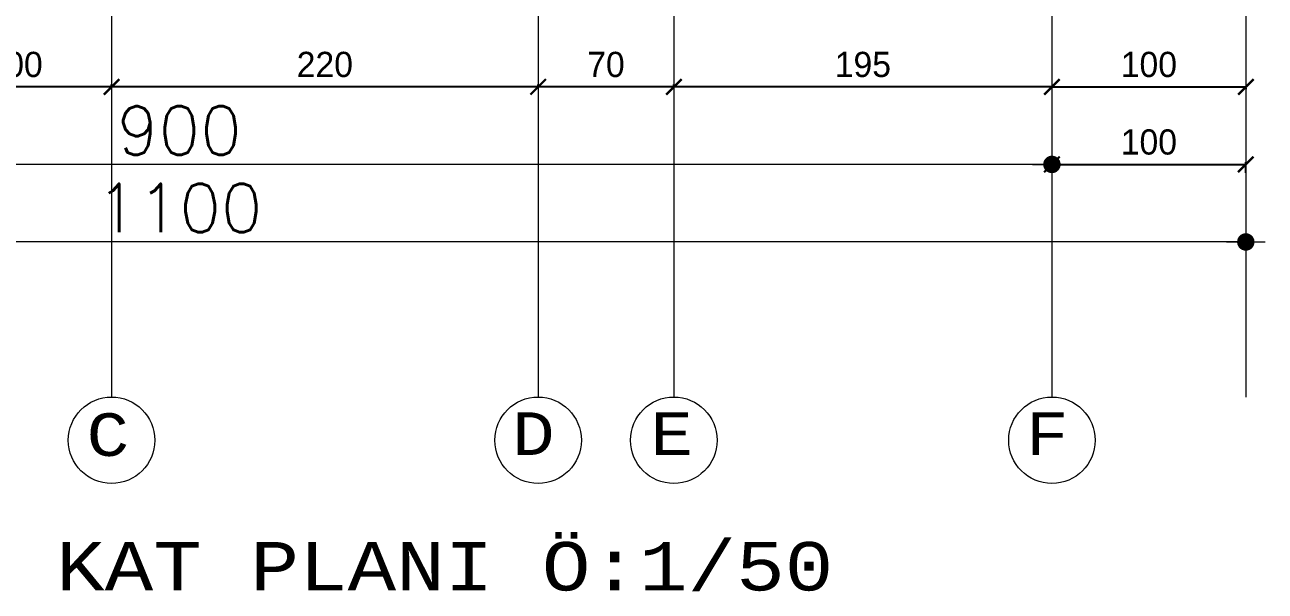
# Model space of a CAD drawing. Header units: millimetres. Extents: x 35860 to 71103, y -11298 to -8385.
# Drawn here: x 51463 to 52102, y -11261 to -10969 of the extents above; entities that cross this region are included whole.
import ezdxf

# ---------------------------------------------------------------- set-up
doc = ezdxf.new("R2010")
doc.units = ezdxf.units.MM
doc.header["$MEASUREMENT"] = 0
doc.layers.get('0').update_dxf_attribs({"lineweight": 15})
doc.layers.get('Defpoints').update_dxf_attribs({"lineweight": 20})
doc.layers.add('03_Yazı', color=1, linetype='Continuous', lineweight=30)
doc.layers.add('Aks&Tefriş', color=5, linetype='Continuous', lineweight=20)
doc.styles.add('0', font='txt.shx')
doc.styles.add('C', font='')
doc.styles.get('C').set_extended_font_data('Courier New Tur')
doc.dimstyles.new('5', dxfattribs={"dimtxt": 25, "dimasz": 1, "dimexe": 0, "dimexo": 0, "dimgap": 5, "dimtad": 1, "dimdec": 0, "dimlfac": -1, "dimzin": 12, "dimdsep": 46, "dimtxsty": '0', "dimblk": 'DOT', "dimcen": 2.5, "dimse1": 1, "dimse2": 1, "dimclrd": 256, "dimclrt": 1, "dimadec": 8, "dimazin": 0, "dimtfac": 1, "dimtdec": 0, "dimtmove": 0, "dimatfit": 0, "dimldrblk": 'DOT', "dimfxl": 1, "dimtolj": 1, "dimtzin": 0, "dimlwd": -1, "dimarcsym": 0})
doc.dimstyles.new('STANDART', dxfattribs={"dimtxt": 13, "dimasz": 8, "dimexe": 1.25, "dimexo": 0.625, "dimgap": 5, "dimtad": 1, "dimdec": 0, "dimrnd": 5, "dimzin": 1, "dimdsep": 46, "dimtxsty": 'Standard', "dimblk1": 'ARCHTICK', "dimblk2": 'ARCHTICK', "dimsah": 1, "dimcen": 2.5, "dimclrd": 256, "dimclre": 256, "dimclrt": 1, "dimadec": 0, "dimazin": 0, "dimtfac": 1, "dimtdec": 0, "dimtofl": 0, "dimtmove": 1, "dimatfit": 0, "dimldrblk": 'ARCHTICK', "dimfxl": 1, "dimtolj": 1, "dimtzin": 0, "dimarcsym": 0})

# ---------------------------------------------------------------- blocks, each defined once
blk = doc.blocks.new('DOT')
at = {"color": 0}
blk.add_line((-10, 0), (10, 0), dxfattribs=at)
at = {"color": 0, "const_width": 4.5}
blk.add_lwpolyline([(-2.25, 0, 1), (2.25, 0, 1)], format="xyb", close=True, dxfattribs=at)
blk = doc.blocks.new('*D298')
at = {"layer": 'Aks&Tefriş', "transparency": 16777216}
blk.add_line((51991.34, -11040.64), (51093.34, -11040.64), dxfattribs=at)
at = {"layer": 'Defpoints', "color": 0, "transparency": 16777216}
for p in [(51092.34, -11040.64), (51092.34, -11040.64), (51992.34, -11040.64)]:
    blk.add_point(p, dxfattribs=at)
at = {"layer": 'Aks&Tefriş', "transparency": 16777216, "rotation": 180}
blk.add_blockref('DOT', (51092.34, -11040.64), dxfattribs=at)
at = {"layer": 'Aks&Tefriş', "transparency": 16777216}
blk.add_blockref('DOT', (51992.34, -11040.64), dxfattribs=at)
at = {"layer": 'Aks&Tefriş', "color": 1, "transparency": 16777216, "insert": (51542.34, -11023.14), "char_height": 25, "attachment_point": 5, "style": '0'}
blk.add_mtext('\\A1;900', dxfattribs=at)
blk = doc.blocks.new('_ARCHTICK')
at = {"color": 0, "linetype": 'ByBlock', "const_width": 0.15}
blk.add_lwpolyline([(-0.5, -0.5), (0.5, 0.5)], dxfattribs=at)
blk = doc.blocks.new('*D299')
at = {"layer": 'Aks&Tefriş', "lineweight": -2, "transparency": 16777216}
for p, q in [((51797.34, -11000.01), (51797.34, -10999.39)), ((51992.34, -11000.64), (51797.34, -11000.64))]:
    blk.add_line(p, q, dxfattribs=at)
at = {"layer": 'Defpoints', "color": 0, "transparency": 16777216}
for p in [(51797.34, -11000.64), (51797.34, -11000.64), (51992.34, -11000.64)]:
    blk.add_point(p, dxfattribs=at)
at = {"layer": 'Aks&Tefriş', "lineweight": -2, "transparency": 16777216, "xscale": 8, "yscale": 8, "zscale": 8, "rotation": 180}
blk.add_blockref('_ARCHTICK', (51797.34, -11000.64), dxfattribs=at)
at = {"layer": 'Aks&Tefriş', "lineweight": -2, "transparency": 16777216, "xscale": 8, "yscale": 8, "zscale": 8}
blk.add_blockref('_ARCHTICK', (51992.34, -11000.64), dxfattribs=at)
at = {"layer": 'Aks&Tefriş', "color": 1, "transparency": 16777216, "insert": (51894.84, -10989.14), "char_height": 13, "attachment_point": 5}
blk.add_mtext('\\A1;195', dxfattribs=at)
blk = doc.blocks.new('*D300')
at = {"layer": 'Aks&Tefriş', "lineweight": -2, "transparency": 16777216}
for p, q in [((51727.34, -11000.01), (51727.34, -10999.39)), ((51797.34, -11000.64), (51727.34, -11000.64))]:
    blk.add_line(p, q, dxfattribs=at)
at = {"layer": 'Defpoints', "color": 0, "transparency": 16777216}
for p in [(51727.34, -11000.64), (51727.34, -11000.64), (51797.34, -11000.64)]:
    blk.add_point(p, dxfattribs=at)
at = {"layer": 'Aks&Tefriş', "lineweight": -2, "transparency": 16777216, "xscale": 8, "yscale": 8, "zscale": 8, "rotation": 180}
blk.add_blockref('_ARCHTICK', (51727.34, -11000.64), dxfattribs=at)
at = {"layer": 'Aks&Tefriş', "lineweight": -2, "transparency": 16777216, "xscale": 8, "yscale": 8, "zscale": 8}
blk.add_blockref('_ARCHTICK', (51797.34, -11000.64), dxfattribs=at)
at = {"layer": 'Aks&Tefriş', "color": 1, "transparency": 16777216, "insert": (51762.34, -10989.14), "char_height": 13, "attachment_point": 5}
blk.add_mtext('\\A1;70', dxfattribs=at)
blk = doc.blocks.new('*D301')
at = {"layer": 'Aks&Tefriş', "lineweight": -2, "transparency": 16777216}
for p, q in [((51507.34, -11000.01), (51507.34, -10999.39)), ((51727.34, -11000.64), (51507.34, -11000.64))]:
    blk.add_line(p, q, dxfattribs=at)
at = {"layer": 'Defpoints', "color": 0, "transparency": 16777216}
for p in [(51507.34, -11000.64), (51507.34, -11000.64), (51727.34, -11000.64)]:
    blk.add_point(p, dxfattribs=at)
at = {"layer": 'Aks&Tefriş', "lineweight": -2, "transparency": 16777216, "xscale": 8, "yscale": 8, "zscale": 8, "rotation": 180}
blk.add_blockref('_ARCHTICK', (51507.34, -11000.64), dxfattribs=at)
at = {"layer": 'Aks&Tefriş', "lineweight": -2, "transparency": 16777216, "xscale": 8, "yscale": 8, "zscale": 8}
blk.add_blockref('_ARCHTICK', (51727.34, -11000.64), dxfattribs=at)
at = {"layer": 'Aks&Tefriş', "color": 1, "transparency": 16777216, "insert": (51617.34, -10989.14), "char_height": 13, "attachment_point": 5}
blk.add_mtext('\\A1;220', dxfattribs=at)
blk = doc.blocks.new('*D302')
at = {"layer": 'Aks&Tefriş', "lineweight": -2, "transparency": 16777216}
for p, q in [((51407.34, -11000.01), (51407.34, -10999.39)), ((51507.34, -11000.64), (51407.34, -11000.64))]:
    blk.add_line(p, q, dxfattribs=at)
at = {"layer": 'Defpoints', "color": 0, "transparency": 16777216}
for p in [(51407.34, -11000.64), (51407.34, -11000.64), (51507.34, -11000.64)]:
    blk.add_point(p, dxfattribs=at)
at = {"layer": 'Aks&Tefriş', "lineweight": -2, "transparency": 16777216, "xscale": 8, "yscale": 8, "zscale": 8, "rotation": 180}
blk.add_blockref('_ARCHTICK', (51407.34, -11000.64), dxfattribs=at)
at = {"layer": 'Aks&Tefriş', "lineweight": -2, "transparency": 16777216, "xscale": 8, "yscale": 8, "zscale": 8}
blk.add_blockref('_ARCHTICK', (51507.34, -11000.64), dxfattribs=at)
at = {"layer": 'Aks&Tefriş', "color": 1, "transparency": 16777216, "insert": (51457.34, -10989.14), "char_height": 13, "attachment_point": 5}
blk.add_mtext('\\A1;100', dxfattribs=at)
blk = doc.blocks.new('*D264')
at = {"layer": 'Aks&Tefriş', "transparency": 16777216}
blk.add_line((52091.34, -11080.64), (50993.34, -11080.64), dxfattribs=at)
at = {"layer": 'Defpoints', "color": 0, "transparency": 16777216}
for p in [(50992.34, -11080.64), (50992.34, -11080.64), (52092.34, -11080.64)]:
    blk.add_point(p, dxfattribs=at)
at = {"layer": 'Aks&Tefriş', "transparency": 16777216, "rotation": 180}
blk.add_blockref('DOT', (50992.34, -11080.64), dxfattribs=at)
at = {"layer": 'Aks&Tefriş', "transparency": 16777216}
blk.add_blockref('DOT', (52092.34, -11080.64), dxfattribs=at)
at = {"layer": 'Aks&Tefriş', "color": 1, "transparency": 16777216, "insert": (51542.34, -11063.14), "char_height": 25, "attachment_point": 5, "style": '0'}
blk.add_mtext('\\A1;1100', dxfattribs=at)
blk = doc.blocks.new('*D265')
at = {"layer": 'Aks&Tefriş', "lineweight": -2, "transparency": 16777216}
for p, q in [((51992.34, -11040.64), (52092.34, -11040.64)), ((52092.34, -11045.01), (52092.34, -11039.39))]:
    blk.add_line(p, q, dxfattribs=at)
at = {"layer": 'Defpoints', "color": 0, "transparency": 16777216}
for p in [(51992.34, -11040.64), (52092.34, -11040.64), (52092.34, -11045.64)]:
    blk.add_point(p, dxfattribs=at)
at = {"layer": 'Aks&Tefriş', "lineweight": -2, "transparency": 16777216, "xscale": 8, "yscale": 8, "zscale": 8, "rotation": 180}
blk.add_blockref('_ARCHTICK', (51992.34, -11040.64), dxfattribs=at)
at = {"layer": 'Aks&Tefriş', "lineweight": -2, "transparency": 16777216, "xscale": 8, "yscale": 8, "zscale": 8}
blk.add_blockref('_ARCHTICK', (52092.34, -11040.64), dxfattribs=at)
at = {"layer": 'Aks&Tefriş', "color": 1, "transparency": 16777216, "insert": (52042.34, -11029.14), "char_height": 13, "attachment_point": 5}
blk.add_mtext('\\A1;100', dxfattribs=at)
blk = doc.blocks.new('*D268')
at = {"layer": 'Aks&Tefriş', "lineweight": -2, "transparency": 16777216}
for p, q in [((51992.34, -11000.64), (52092.34, -11000.64)), ((52092.34, -11001.26), (52092.34, -11001.89))]:
    blk.add_line(p, q, dxfattribs=at)
at = {"layer": 'Defpoints', "color": 0, "transparency": 16777216}
for p in [(51992.34, -11000.64), (52092.34, -11000.64), (52092.34, -11000.64)]:
    blk.add_point(p, dxfattribs=at)
at = {"layer": 'Aks&Tefriş', "lineweight": -2, "transparency": 16777216, "xscale": 8, "yscale": 8, "zscale": 8, "rotation": 180}
blk.add_blockref('_ARCHTICK', (51992.34, -11000.64), dxfattribs=at)
at = {"layer": 'Aks&Tefriş', "lineweight": -2, "transparency": 16777216, "xscale": 8, "yscale": 8, "zscale": 8}
blk.add_blockref('_ARCHTICK', (52092.34, -11000.64), dxfattribs=at)
at = {"layer": 'Aks&Tefriş', "color": 1, "transparency": 16777216, "insert": (52042.34, -10989.14), "char_height": 13, "attachment_point": 5}
blk.add_mtext('\\A1;100', dxfattribs=at)

msp = doc.modelspace()

# ---------------------------------------------------------------- linework, layer by layer
at = {"layer": 'Aks&Tefriş'}
for p, q in [((51507.34, -10875.64), (51507.34, -11160.64)), ((51727.34, -10875.64), (51727.34, -11160.64)), ((51797.34, -10875.64), (51797.34, -11160.64)), ((51992.34, -10875.64), (51992.34, -11160.64)), ((52092.34, -10875.64), (52092.34, -11160.64))]:
    msp.add_line(p, q, dxfattribs=at)
for centre in [(51507.34, -11182.94), (51727.34, -11182.94), (51797.34, -11182.94), (51992.34, -11182.94)]:
    msp.add_circle(centre, 22.3, dxfattribs=at)

# ---------------------------------------------------------------- texts
at = {"layer": '03_Yazı', "style": 'C'}
for s, height, p in [('C', 22, (51494.45, -11191.02)), ('D', 22, (51713.86, -11190.51)), ('E', 22, (51785.18, -11190.51)), ('F', 22, (51978.85, -11190.51)), ('3.NORMAL KAT PLANI Ö:1/50', 25, (51253.27, -11260.44))]:
    msp.add_text(s, height=height, dxfattribs=at).set_placement(p)

# ---------------------------------------------------------------- dimensions: what is measured, and where the dimension line sits
at = {"layer": 'Aks&Tefriş'}
for base, p1, p2, picture, middle in [((51407.34, -11000.64), (51507.34, -11000.64), (51407.34, -11000.64), '*D302', (51457.34, -10989.14)), ((51507.34, -11000.64), (51727.34, -11000.64), (51507.34, -11000.64), '*D301', (51617.34, -10989.14)), ((51727.34, -11000.64), (51797.34, -11000.64), (51727.34, -11000.64), '*D300', (51762.34, -10989.14)), ((51797.34, -11000.64), (51992.34, -11000.64), (51797.34, -11000.64), '*D299', (51894.84, -10989.14)), ((52092.34, -11000.64), (51992.34, -11000.64), (52092.34, -11000.64), '*D268', (52042.34, -10989.14)), ((52092.34, -11040.64), (51992.34, -11040.64), (52092.34, -11045.64), '*D265', (52042.34, -11029.14))]:
    dim = msp.add_linear_dim(base=base, p1=p1, p2=p2, angle=180, dimstyle='STANDART', override={"dimse1": 1}, dxfattribs=at)
    dim.commit()
    dim.dimension.update_dxf_attribs({"geometry": picture, "text_midpoint": middle})
for base, p1, p2, picture, middle in [((51092.34, -11040.64), (51992.34, -11040.64), (51092.34, -11040.64), '*D298', (51542.34, -11023.14)), ((50992.34, -11080.64), (52092.34, -11080.64), (50992.34, -11080.64), '*D264', (51542.34, -11063.14))]:
    dim = msp.add_linear_dim(base=base, p1=p1, p2=p2, angle=180, dimstyle='5', dxfattribs=at)
    dim.commit()
    dim.dimension.update_dxf_attribs({"geometry": picture, "text_midpoint": middle})

doc.saveas('drawing.dxf')
